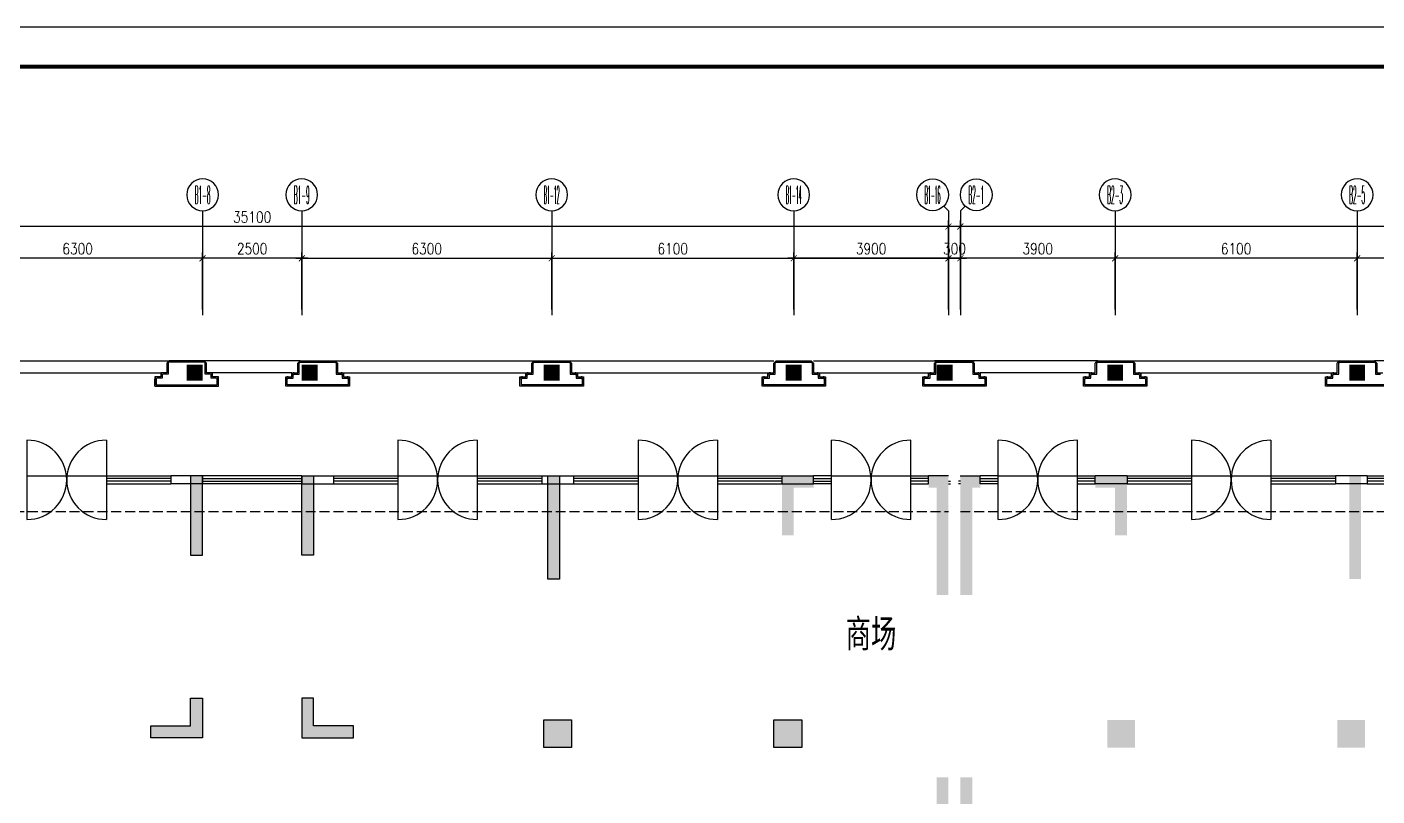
# Model space of a CAD drawing. Extents: x 3476 to 122276, y -94307 to -10307.
# Drawn here: x 40273 to 74298, y -29693 to -10307 of the extents above; entities that cross this region are included whole.
import ezdxf
from ezdxf.enums import TextEntityAlignment as Align

# ---------------------------------------------------------------- set-up
doc = ezdxf.new("R2010")
doc.units = 0
doc.header["$LTSCALE"] = 1000
doc.header["$MEASUREMENT"] = 0
doc.linetypes.add('DASH', pattern=[0.35, 0.25, -0.1])
doc.layers.get('0').update_dxf_attribs({"linetype": 'CONTINUOUS'})
doc.layers.get('DEFPOINTS').update_dxf_attribs({"linetype": 'CONTINUOUS'})
for name, color, linetype in [('AXIS', 7, 'CONTINUOUS'), ('AXIS_TEXT', 7, 'CONTINUOUS'), ('COLUMN', 252, 'CONTINUOUS'), ('FRAME', 7, 'CONTINUOUS'), ('KT', 7, 'CONTINUOUS'), ('STAIR', 7, 'CONTINUOUS'), ('WALL', 7, 'CONTINUOUS'), ('WINDOW', 7, 'CONTINUOUS'), ('文字', 7, 'CONTINUOUS'), ('柱', 252, 'CONTINUOUS')]:
    doc.layers.add(name, color=color, linetype=linetype)
doc.styles.add('COMPLEX', font='COMPLEX.shx', dxfattribs={"width": 0.8})
doc.styles.add('DIM_FONT', font='romanc.shx', dxfattribs={"width": 0.8})
doc.styles.add('HZTXT', font='txt.shx', dxfattribs={"width": 0.5, "bigfont": 'hztxt.shx'})
doc.dimstyles.new('S100', dxfattribs={"dimtxt": 280, "dimasz": 150, "dimexe": 150, "dimexo": 150, "dimgap": 100, "dimtad": 1, "dimdec": 0, "dimzin": 0, "dimdsep": 46, "dimtxsty": 'DIM_FONT', "dimblk": '_DIMX', "dimblk1": 'ARCHTICK', "dimblk2": 'ARCHTICK', "dimsah": 1, "dimcen": 0.09, "dimdle": 150, "dimclrt": 7, "dimadec": 0, "dimazin": 0, "dimtfac": 1, "dimtdec": 0, "dimtix": 1, "dimtmove": 2, "dimatfit": 3, "dimldrblk": 'ARCHTICK', "dimfxl": 0, "dimtolj": 1, "dimtzin": 0, "dimarcsym": 0})

# ---------------------------------------------------------------- blocks, each defined once
blk = doc.blocks.new('_FZH')
blk.add_solid([(-0.5, -0.5), (0.5, -0.5), (-0.5, 0.5), (0.5, 0.5)])
blk = doc.blocks.new('_AXISO')
blk.add_circle((0, 0), 0.5)
at = {"layer": 'AXIS_TEXT', "style": 'COMPLEX', "width": 1.041667}
blk.add_attdef('A', text='', height=0.56, dxfattribs=at).set_placement((-0.25, -0.28), (0.25, -0.28), align=Align.FIT)
blk = doc.blocks.new('_ARCHTICK')
at = {"color": 0, "linetype": 'ByBlock', "const_width": 0.15}
blk.add_lwpolyline([(-0.5, -0.5), (0.5, 0.5)], dxfattribs=at)
blk = doc.blocks.new('*D769')
at = {"color": 0, "linetype": 'ByBlock'}
for p, q in [((28398, -16782), (28398, -14544)), ((63498, -16782), (63498, -14544)), ((63648, -14694), (28248, -14694))]:
    blk.add_line(p, q, dxfattribs=at)
at = {"layer": 'DEFPOINTS', "color": 0, "linetype": 'ByBlock'}
for p in [(28398, -14694), (28398, -16932), (63498, -16932)]:
    blk.add_point(p, dxfattribs=at)
at = {"color": 0, "linetype": 'ByBlock', "xscale": 150, "yscale": 150, "zscale": 150, "rotation": 180}
blk.add_blockref('_ARCHTICK', (28398, -14694), dxfattribs=at)
at = {"color": 0, "linetype": 'ByBlock', "xscale": 150, "yscale": 150, "zscale": 150}
blk.add_blockref('_ARCHTICK', (63498, -14694), dxfattribs=at)
at = {"color": 7, "linetype": 'ByBlock', "insert": (45948, -14454), "char_height": 280, "attachment_point": 5, "style": 'DIM_FONT'}
blk.add_mtext('\\A1;35100', dxfattribs=at)
blk = doc.blocks.new('_DIMX')
blk.add_line((-150, 0), (150, 0))
at = {"const_width": 50}
blk.add_lwpolyline([(-70, -70), (70, 70)], dxfattribs=at)
blk = doc.blocks.new('*D776')
at = {"color": 0, "linetype": 'ByBlock'}
for p, q in [((47348, -15494), (44548, -15494)), ((44698, -16782), (44698, -15344)), ((47198, -16782), (47198, -15344))]:
    blk.add_line(p, q, dxfattribs=at)
at = {"layer": 'DEFPOINTS', "color": 0, "linetype": 'ByBlock'}
for p in [(44698, -15494), (44698, -16932), (47198, -16932)]:
    blk.add_point(p, dxfattribs=at)
at = {"color": 0, "linetype": 'ByBlock', "xscale": 150, "yscale": 150, "zscale": 150, "rotation": 180}
blk.add_blockref('_ARCHTICK', (44698, -15494), dxfattribs=at)
at = {"color": 0, "linetype": 'ByBlock', "xscale": 150, "yscale": 150, "zscale": 150}
blk.add_blockref('_ARCHTICK', (47198, -15494), dxfattribs=at)
at = {"color": 7, "linetype": 'ByBlock', "insert": (45948, -15254), "char_height": 280, "attachment_point": 5, "style": 'DIM_FONT'}
blk.add_mtext('\\A1;2500', dxfattribs=at)
blk = doc.blocks.new('*D777')
at = {"color": 0, "linetype": 'ByBlock'}
for p, q in [((63648, -15494), (59448, -15494)), ((59598, -16782), (59598, -15344)), ((63498, -16782), (63498, -15344))]:
    blk.add_line(p, q, dxfattribs=at)
at = {"layer": 'DEFPOINTS', "color": 0, "linetype": 'ByBlock'}
for p in [(59598, -15494), (59598, -16932), (63498, -16932)]:
    blk.add_point(p, dxfattribs=at)
at = {"color": 0, "linetype": 'ByBlock', "xscale": 150, "yscale": 150, "zscale": 150}
for p, rotation in [((59598, -15494), 180.0000000000052), ((63498, -15494), 5.115907697472721e-12)]:
    blk.add_blockref('_ARCHTICK', p, dxfattribs=dict(at, rotation=rotation))
at = {"color": 7, "linetype": 'ByBlock', "insert": (61548, -15254), "char_height": 280, "attachment_point": 5, "style": 'DIM_FONT'}
blk.add_mtext('\\A1;3900', dxfattribs=at)
blk = doc.blocks.new('*D778')
at = {"color": 0, "linetype": 'ByBlock'}
for p, q in [((59448, -15494), (63648, -15494)), ((59598, -16782), (59598, -15344)), ((63498, -16782), (63498, -15344))]:
    blk.add_line(p, q, dxfattribs=at)
at = {"layer": 'DEFPOINTS', "color": 0, "linetype": 'ByBlock'}
for p in [(63498, -15494), (59598, -16932), (63498, -16932)]:
    blk.add_point(p, dxfattribs=at)
at = {"color": 0, "linetype": 'ByBlock', "xscale": 150, "yscale": 150, "zscale": 150, "rotation": 180}
blk.add_blockref('_ARCHTICK', (59598, -15494), dxfattribs=at)
at = {"color": 0, "linetype": 'ByBlock', "xscale": 150, "yscale": 150, "zscale": 150}
blk.add_blockref('_ARCHTICK', (63498, -15494), dxfattribs=at)
at = {"color": 7, "linetype": 'ByBlock', "insert": (61548, -15254), "char_height": 280, "attachment_point": 5, "style": 'DIM_FONT'}
blk.add_mtext('\\A1;3900', dxfattribs=at)
blk = doc.blocks.new('*D779')
at = {"color": 0, "linetype": 'ByBlock'}
for p, q in [((47048, -15494), (53648, -15494)), ((47198, -16782), (47198, -15344)), ((53498, -16782), (53498, -15344))]:
    blk.add_line(p, q, dxfattribs=at)
at = {"layer": 'DEFPOINTS', "color": 0, "linetype": 'ByBlock'}
for p in [(53498, -15494), (47198, -16932), (53498, -16932)]:
    blk.add_point(p, dxfattribs=at)
at = {"color": 0, "linetype": 'ByBlock', "xscale": 150, "yscale": 150, "zscale": 150, "rotation": 180}
blk.add_blockref('_ARCHTICK', (47198, -15494), dxfattribs=at)
at = {"color": 0, "linetype": 'ByBlock', "xscale": 150, "yscale": 150, "zscale": 150}
blk.add_blockref('_ARCHTICK', (53498, -15494), dxfattribs=at)
at = {"color": 7, "linetype": 'ByBlock', "insert": (50348, -15254), "char_height": 280, "attachment_point": 5, "style": 'DIM_FONT'}
blk.add_mtext('\\A1;6300', dxfattribs=at)
blk = doc.blocks.new('*D785')
at = {"color": 0, "linetype": 'ByBlock'}
for p, q in [((53348, -15494), (59748, -15494)), ((53498, -16782), (53498, -15344)), ((59598, -16782), (59598, -15344))]:
    blk.add_line(p, q, dxfattribs=at)
at = {"layer": 'DEFPOINTS', "color": 0, "linetype": 'ByBlock'}
for p in [(59598, -15494), (53498, -16932), (59598, -16932)]:
    blk.add_point(p, dxfattribs=at)
at = {"color": 0, "linetype": 'ByBlock', "xscale": 150, "yscale": 150, "zscale": 150, "rotation": 180}
blk.add_blockref('_ARCHTICK', (53498, -15494), dxfattribs=at)
at = {"color": 0, "linetype": 'ByBlock', "xscale": 150, "yscale": 150, "zscale": 150}
blk.add_blockref('_ARCHTICK', (59598, -15494), dxfattribs=at)
at = {"color": 7, "linetype": 'ByBlock', "insert": (56548, -15254), "char_height": 280, "attachment_point": 5, "style": 'DIM_FONT'}
blk.add_mtext('\\A1;6100', dxfattribs=at)
blk = doc.blocks.new('*D786')
at = {"color": 0, "linetype": 'ByBlock'}
for p, q in [((44848, -15494), (38248, -15494)), ((38398, -16782), (38398, -15344)), ((44698, -16782), (44698, -15344))]:
    blk.add_line(p, q, dxfattribs=at)
at = {"layer": 'DEFPOINTS', "color": 0, "linetype": 'ByBlock'}
for p in [(38398, -15494), (38398, -16932), (44698, -16932)]:
    blk.add_point(p, dxfattribs=at)
at = {"color": 0, "linetype": 'ByBlock', "xscale": 150, "yscale": 150, "zscale": 150, "rotation": 180}
blk.add_blockref('_ARCHTICK', (38398, -15494), dxfattribs=at)
at = {"color": 0, "linetype": 'ByBlock', "xscale": 150, "yscale": 150, "zscale": 150}
blk.add_blockref('_ARCHTICK', (44698, -15494), dxfattribs=at)
at = {"color": 7, "linetype": 'ByBlock', "insert": (41548, -15254), "char_height": 280, "attachment_point": 5, "style": 'DIM_FONT'}
blk.add_mtext('\\A1;6300', dxfattribs=at)
blk = doc.blocks.new('*D788')
at = {"color": 0, "linetype": 'ByBlock'}
for p, q in [((63798, -16782), (63798, -14544)), ((101598, -16782), (101598, -14544)), ((101748, -14694), (63648, -14694))]:
    blk.add_line(p, q, dxfattribs=at)
at = {"layer": 'DEFPOINTS', "color": 0, "linetype": 'ByBlock'}
for p in [(63798, -14694), (63798, -16932), (101598, -16932)]:
    blk.add_point(p, dxfattribs=at)
at = {"color": 0, "linetype": 'ByBlock', "xscale": 150, "yscale": 150, "zscale": 150, "rotation": 180}
blk.add_blockref('_ARCHTICK', (63798, -14694), dxfattribs=at)
at = {"color": 0, "linetype": 'ByBlock', "xscale": 150, "yscale": 150, "zscale": 150}
blk.add_blockref('_ARCHTICK', (101598, -14694), dxfattribs=at)
at = {"color": 7, "linetype": 'ByBlock', "insert": (82698, -14454), "char_height": 280, "attachment_point": 5, "style": 'DIM_FONT'}
blk.add_mtext('\\A1;37800', dxfattribs=at)
blk = doc.blocks.new('*D789')
at = {"color": 0, "linetype": 'ByBlock'}
for p, q in [((73948, -15494), (67548, -15494)), ((67698, -16782), (67698, -15344)), ((73798, -16782), (73798, -15344))]:
    blk.add_line(p, q, dxfattribs=at)
at = {"layer": 'DEFPOINTS', "color": 0, "linetype": 'ByBlock'}
for p in [(67698, -15494), (67698, -16932), (73798, -16932)]:
    blk.add_point(p, dxfattribs=at)
at = {"color": 0, "linetype": 'ByBlock', "xscale": 150, "yscale": 150, "zscale": 150, "rotation": 180}
blk.add_blockref('_ARCHTICK', (67698, -15494), dxfattribs=at)
at = {"color": 0, "linetype": 'ByBlock', "xscale": 150, "yscale": 150, "zscale": 150}
blk.add_blockref('_ARCHTICK', (73798, -15494), dxfattribs=at)
at = {"color": 7, "linetype": 'ByBlock', "insert": (70748, -15254), "char_height": 280, "attachment_point": 5, "style": 'DIM_FONT'}
blk.add_mtext('\\A1;6100', dxfattribs=at)
blk = doc.blocks.new('*D790')
at = {"color": 0, "linetype": 'ByBlock'}
for p, q in [((67848, -15494), (63648, -15494)), ((63798, -16782), (63798, -15344)), ((67698, -16782), (67698, -15344))]:
    blk.add_line(p, q, dxfattribs=at)
at = {"layer": 'DEFPOINTS', "color": 0, "linetype": 'ByBlock'}
for p in [(63798, -15494), (63798, -16932), (67698, -16932)]:
    blk.add_point(p, dxfattribs=at)
at = {"color": 0, "linetype": 'ByBlock', "xscale": 150, "yscale": 150, "zscale": 150, "rotation": 180}
blk.add_blockref('_ARCHTICK', (63798, -15494), dxfattribs=at)
at = {"color": 0, "linetype": 'ByBlock', "xscale": 150, "yscale": 150, "zscale": 150}
blk.add_blockref('_ARCHTICK', (67698, -15494), dxfattribs=at)
at = {"color": 7, "linetype": 'ByBlock', "insert": (65748, -15254), "char_height": 280, "attachment_point": 5, "style": 'DIM_FONT'}
blk.add_mtext('\\A1;3900', dxfattribs=at)
blk = doc.blocks.new('*D796')
at = {"color": 0, "linetype": 'ByBlock'}
for p, q in [((80248, -15494), (73648, -15494)), ((73798, -16782), (73798, -15344)), ((80098, -16782), (80098, -15344))]:
    blk.add_line(p, q, dxfattribs=at)
at = {"layer": 'DEFPOINTS', "color": 0, "linetype": 'ByBlock'}
for p in [(73798, -15494), (73798, -16932), (80098, -16932)]:
    blk.add_point(p, dxfattribs=at)
at = {"color": 0, "linetype": 'ByBlock', "xscale": 150, "yscale": 150, "zscale": 150, "rotation": 180}
blk.add_blockref('_ARCHTICK', (73798, -15494), dxfattribs=at)
at = {"color": 0, "linetype": 'ByBlock', "xscale": 150, "yscale": 150, "zscale": 150}
blk.add_blockref('_ARCHTICK', (80098, -15494), dxfattribs=at)
at = {"color": 7, "linetype": 'ByBlock', "insert": (76948, -15254), "char_height": 280, "attachment_point": 5, "style": 'DIM_FONT'}
blk.add_mtext('\\A1;6300', dxfattribs=at)
blk = doc.blocks.new('_AXISO2')
blk.add_line((0.354, 0.146), (0.5, 0))
blk.add_circle((0, 0.5), 0.5)
at = {"layer": 'AXIS_TEXT', "style": 'COMPLEX', "width": 1.041667}
blk.add_attdef('A', text='', height=0.56, dxfattribs=at).set_placement((-0.25, 0.22), (0.25, 0.22), align=Align.FIT)
blk = doc.blocks.new('_AXISO1')
blk.add_line((0.354, -0.146), (0.5, 0))
blk.add_circle((0, -0.5), 0.5)
at = {"layer": 'AXIS_TEXT', "style": 'COMPLEX', "width": 1.041667}
blk.add_attdef('A', text='', height=0.56, dxfattribs=at).set_placement((-0.25, -0.78), (0.25, -0.78), align=Align.FIT)
blk = doc.blocks.new('*D890')
at = {"color": 0, "linetype": 'ByBlock'}
for p, q in [((63498, -15494), (63348, -15494)), ((63498, -16782), (63498, -15344)), ((63498, -15494), (63798, -15494)), ((63798, -16782), (63798, -15344)), ((63798, -15494), (63948, -15494))]:
    blk.add_line(p, q, dxfattribs=at)
at = {"layer": 'DEFPOINTS', "color": 0, "linetype": 'ByBlock'}
for p in [(63798, -15494), (63498, -16932), (63798, -16932)]:
    blk.add_point(p, dxfattribs=at)
at = {"color": 0, "linetype": 'ByBlock', "xscale": 150, "yscale": 150, "zscale": 150}
blk.add_blockref('_ARCHTICK', (63498, -15494), dxfattribs=at)
at = {"color": 0, "linetype": 'ByBlock', "xscale": 150, "yscale": 150, "zscale": 150, "rotation": 180}
blk.add_blockref('_ARCHTICK', (63798, -15494), dxfattribs=at)
at = {"color": 7, "linetype": 'ByBlock', "insert": (63648, -15254), "char_height": 280, "attachment_point": 5, "style": 'DIM_FONT'}
blk.add_mtext('\\A1;300', dxfattribs=at)
blk = doc.blocks.new('M_B0OPK')
for p, q in [((-0.5, 0.5), (0.5, 0.5)), ((0.5, 0.167), (-0.5, 0.167)), ((0.5, -0.167), (-0.5, -0.167)), ((-0.5, -0.5), (0.5, -0.5))]:
    blk.add_line(p, q)

msp = doc.modelspace()

# ---------------------------------------------------------------- hatches: boundary and pattern name
at = {"layer": '柱'}
h = msp.add_hatch(color=252, dxfattribs=at)
h.paths.add_polyline_path([(44398.2, -27222.8), (44698.2, -27222.8), (44698.2, -28222.8), (43398.2, -28222.8), (43398.2, -27922.8), (44398.2, -27922.8)])
h.paths.add_polyline_path([(28898.2, -21622.8), (28398.2, -21622.8), (28398.2, -24622.8), (28698.2, -24622.8), (28698.2, -21922.8), (28898.2, -21922.8)])
h.paths.add_polyline_path([(28398.2, -29222.8), (28698.2, -29222.8), (28698.2, -30722.8), (28898.2, -30722.8), (28898.2, -31022.8), (28398.2, -31022.8)])
h.paths.add_polyline_path([(34998.2, -34222.8), (35498.2, -34222.8), (35498.2, -36212.8), (35198.2, -36212.8), (35198.2, -34522.8), (34998.2, -34522.8)])
h.paths.add_polyline_path([(30998.2, -38922.8), (31298.2, -38922.8), (31298.2, -40622.8), (31648.2, -40622.8), (31648.2, -40922.8), (30998.2, -40922.8)])
h.paths.add_polyline_path([(31498.2, -35422.9), (30998.2, -35422.9), (30998.2, -37022.9), (31298.2, -37022.9), (31298.2, -35722.9), (31498.2, -35722.9)])
h.paths.add_polyline_path([(34198.2, -40622.8), (34198.2, -40922.8), (35598.2, -40922.8), (35598.2, -40622.8), (34998.2, -40622.8), (34998.2, -39922.8), (34698.2, -39922.8), (34698.2, -40622.8)])
h.paths.add_polyline_path([(40098.2, -39822.8), (40398.2, -39822.8), (40398.2, -41422.8), (40098.2, -41422.8)])
h.paths.add_polyline_path([(32098.2, -28472.8), (32798.2, -28472.8), (32798.2, -27772.8), (32098.2, -27772.8)])
h.paths.add_polyline_path([(32098.2, -31272.8), (32798.2, -31272.8), (32798.2, -30572.8), (32098.2, -30572.8)])
h.paths.add_polyline_path([(31798.2, -21622.8), (32598.2, -21622.8), (32598.2, -22922.8), (32598.2, -23122.8), (32298.2, -23122.8), (32298.2, -21922.8), (31798.2, -21922.8)])
h.paths.add_polyline_path([(40398.2, -34222.9), (40398.2, -34522.9), (38398.2, -34522.9), (38398.2, -34222.9)])
h.paths.add_polyline_path([(37898.2, -31272.8), (38598.2, -31272.8), (38598.2, -30572.8), (37898.2, -30572.8)])
h.paths.add_polyline_path([(37898.2, -28472.8), (38598.2, -28472.8), (38598.2, -27772.8), (37898.2, -27772.8)])
h.paths.add_polyline_path([(43498.2, -32622.8), (43498.2, -32322.8), (42698.2, -32322.8), (42698.2, -34922.8), (43598.2, -34922.8), (43598.2, -34622.8), (42998.2, -34622.8), (42998.2, -32622.8)])
h.paths.add_polyline_path([(42998.2, -32622.8), (42998.2, -34622.8)], flags=16)
h.paths.add_polyline_path([(38198.2, -24222.8), (38498.2, -24222.8), (38498.2, -21622.8), (38198.2, -21622.8)])
h.paths.add_polyline_path([(60098.2, -21622.8), (59298.2, -21622.8), (59298.2, -22922.8), (59298.2, -23122.8), (59598.2, -23122.8), (59598.2, -21922.8), (60098.2, -21922.8)])
h.paths.add_polyline_path([(59798.2, -28472.8), (59098.2, -28472.8), (59098.2, -27772.8), (59798.2, -27772.8)])
h.paths.add_polyline_path([(59798.2, -31272.8), (59098.2, -31272.8), (59098.2, -30572.8), (59798.2, -30572.8)])
h.paths.add_polyline_path([(56898.2, -34222.8), (56398.2, -34222.8), (56398.2, -36212.8), (56698.2, -36212.8), (56698.2, -34522.8), (56898.2, -34522.8)])
h.paths.add_polyline_path([(51798.2, -39822.8), (51498.2, -39822.8), (51498.2, -41422.8), (51798.2, -41422.8)])
h.paths.add_polyline_path([(47498.2, -39422.8), (47198.2, -39422.8), (47198.2, -41422.8), (47498.2, -41422.8)])
h.paths.add_polyline_path([(44398.2, -39422.8), (44698.2, -39422.8), (44698.2, -41422.8), (44398.2, -41422.8)])
h.paths.add_polyline_path([(57698.2, -40622.8), (57698.2, -40922.8), (56298.2, -40922.8), (56298.2, -40622.8), (56898.2, -40622.8), (56898.2, -39922.8), (57198.2, -39922.8), (57198.2, -40622.8)])
h.paths.add_polyline_path([(51498.2, -34222.9), (51498.2, -34522.9), (53498.2, -34522.9), (53498.2, -34222.9)])
h.paths.add_polyline_path([(47498.2, -27222.8), (47198.2, -27222.8), (47198.2, -28222.8), (48498.2, -28222.8), (48498.2, -27922.8), (47498.2, -27922.8)])
h.paths.add_polyline_path([(44598.2, -32622.8), (44598.2, -32322.8), (45398.2, -32322.8), (45398.2, -34922.8), (44498.2, -34922.8), (44498.2, -34622.8), (45098.2, -34622.8), (45098.2, -32622.8)])
h.paths.add_polyline_path([(47298.2, -32622.8), (47298.2, -32322.8), (46498.2, -32322.8), (46498.2, -34922.8), (47398.2, -34922.8), (47398.2, -34622.8), (46798.2, -34622.8), (46798.2, -32622.8)])
h.paths.add_polyline_path([(48898.2, -32622.8), (48898.2, -34622.8)], flags=16)
h.paths.add_polyline_path([(48398.2, -32622.8), (48398.2, -32322.8), (49198.2, -32322.8), (49198.2, -34922.8), (48298.2, -34922.8), (48298.2, -34622.8), (48898.2, -34622.8), (48898.2, -32622.8)])
h.paths.add_polyline_path([(44398.2, -23622.8), (44698.2, -23622.8), (44698.2, -21622.8), (44398.2, -21622.8)])
h.paths.add_polyline_path([(47498.2, -23622.8), (47198.2, -23622.8), (47198.2, -21622.8), (47498.2, -21622.8)])
h.paths.add_polyline_path([(53998.2, -31272.8), (53298.2, -31272.8), (53298.2, -30572.8), (53998.2, -30572.8)])
h.paths.add_polyline_path([(53998.2, -28472.8), (53298.2, -28472.8), (53298.2, -27772.8), (53998.2, -27772.8)])
h.paths.add_polyline_path([(53698.2, -24222.8), (53398.2, -24222.8), (53398.2, -21622.8), (53698.2, -21622.8)])
h.paths.add_polyline_path([(60898.2, -38922.8), (60598.2, -38922.8), (60598.2, -40622.8), (60248.2, -40622.8), (60248.2, -40922.8), (60898.2, -40922.8)])
h.paths.add_polyline_path([(60398.2, -35422.9), (60898.2, -35422.9), (60898.2, -37022.9), (60598.2, -37022.9), (60598.2, -35722.9), (60398.2, -35722.9)])
h.paths.add_polyline_path([(62998.2, -21622.8), (63498.2, -21622.8), (63498.2, -24622.8), (63198.2, -24622.8), (63198.2, -21922.8), (62998.2, -21922.8)])
h.paths.add_polyline_path([(63498.2, -29222.8), (63198.2, -29222.8), (63198.2, -30722.8), (62998.2, -30722.8), (62998.2, -31022.8), (63498.2, -31022.8)])
edge = h.paths.add_edge_path()
edge.add_line((25932.4, -21622.8), (64529, -21622.8))
edge = h.paths.add_edge_path()
edge.add_line((63498.2, -43727.8), (63498.2, -17431.9))
h = msp.add_hatch(color=252, dxfattribs=at)
h.paths.add_polyline_path([(79798.2, -27222.8), (80098.2, -27222.8), (80098.2, -28222.8), (78798.2, -28222.8), (78798.2, -27922.8), (79798.2, -27922.8)])
h.paths.add_polyline_path([(64298.2, -21622.8), (63798.2, -21622.8), (63798.2, -24622.8), (64098.2, -24622.8), (64098.2, -21922.8), (64298.2, -21922.8)])
h.paths.add_polyline_path([(63798.2, -29222.8), (64098.2, -29222.8), (64098.2, -30722.8), (64298.2, -30722.8), (64298.2, -31022.8), (63798.2, -31022.8)])
h.paths.add_polyline_path([(70398.2, -34222.8), (70898.2, -34222.8), (70898.2, -36212.8), (70598.2, -36212.8), (70598.2, -34522.8), (70398.2, -34522.8)])
h.paths.add_polyline_path([(66398.2, -38922.8), (66698.2, -38922.8), (66698.2, -40622.8), (67048.2, -40622.8), (67048.2, -40922.8), (66398.2, -40922.8)])
h.paths.add_polyline_path([(66898.2, -35422.9), (66398.2, -35422.9), (66398.2, -37022.9), (66698.2, -37022.9), (66698.2, -35722.9), (66898.2, -35722.9)])
h.paths.add_polyline_path([(69598.2, -40622.8), (69598.2, -40922.8), (70998.2, -40922.8), (70998.2, -40622.8), (70398.2, -40622.8), (70398.2, -39922.8), (70098.2, -39922.8), (70098.2, -40622.8)])
h.paths.add_polyline_path([(75498.2, -39822.8), (75798.2, -39822.8), (75798.2, -41422.8), (75498.2, -41422.8)])
h.paths.add_polyline_path([(67498.2, -28472.8), (68198.2, -28472.8), (68198.2, -27772.8), (67498.2, -27772.8)])
h.paths.add_polyline_path([(67498.2, -31272.8), (68198.2, -31272.8), (68198.2, -30572.8), (67498.2, -30572.8)])
h.paths.add_polyline_path([(67198.2, -21622.8), (67998.2, -21622.8), (67998.2, -22922.8), (67998.2, -23122.8), (67698.2, -23122.8), (67698.2, -21922.8), (67198.2, -21922.8)])
h.paths.add_polyline_path([(75798.2, -34222.9), (75798.2, -34522.9), (73798.2, -34522.9), (73798.2, -34222.9)])
h.paths.add_polyline_path([(73298.2, -31272.8), (73998.2, -31272.8), (73998.2, -30572.8), (73298.2, -30572.8)])
h.paths.add_polyline_path([(73298.2, -28472.8), (73998.2, -28472.8), (73998.2, -27772.8), (73298.2, -27772.8)])
h.paths.add_polyline_path([(78898.2, -32622.8), (78898.2, -32322.8), (78098.2, -32322.8), (78098.2, -34922.8), (78998.2, -34922.8), (78998.2, -34622.8), (78398.2, -34622.8), (78398.2, -32622.8)])
h.paths.add_polyline_path([(78398.2, -32622.8), (78398.2, -34622.8)], flags=16)
h.paths.add_polyline_path([(73598.2, -24222.8), (73898.2, -24222.8), (73898.2, -21622.8), (73598.2, -21622.8)])
h.paths.add_polyline_path([(95498.2, -21622.8), (94698.2, -21622.8), (94698.2, -22922.8), (94698.2, -23122.8), (94998.2, -23122.8), (94998.2, -21922.8), (95498.2, -21922.8)])
h.paths.add_polyline_path([(95198.2, -28472.8), (94498.2, -28472.8), (94498.2, -27772.8), (95198.2, -27772.8)])
h.paths.add_polyline_path([(95198.2, -31272.8), (94498.2, -31272.8), (94498.2, -30572.8), (95198.2, -30572.8)])
h.paths.add_polyline_path([(92298.2, -34222.8), (91798.2, -34222.8), (91798.2, -36212.8), (92098.2, -36212.8), (92098.2, -34522.8), (92298.2, -34522.8)])
h.paths.add_polyline_path([(87198.2, -39822.8), (86898.2, -39822.8), (86898.2, -41422.8), (87198.2, -41422.8)])
h.paths.add_polyline_path([(82898.2, -39422.8), (82598.2, -39422.8), (82598.2, -41422.8), (82898.2, -41422.8)])
h.paths.add_polyline_path([(79798.2, -39422.8), (80098.2, -39422.8), (80098.2, -41422.8), (79798.2, -41422.8)])
h.paths.add_polyline_path([(93098.2, -40622.8), (93098.2, -40922.8), (91698.2, -40922.8), (91698.2, -40622.8), (92298.2, -40622.8), (92298.2, -39922.8), (92598.2, -39922.8), (92598.2, -40622.8)])
h.paths.add_polyline_path([(86898.2, -34222.9), (86898.2, -34522.9), (88898.2, -34522.9), (88898.2, -34222.9)])
h.paths.add_polyline_path([(82898.2, -27222.8), (82598.2, -27222.8), (82598.2, -28222.8), (83898.2, -28222.8), (83898.2, -27922.8), (82898.2, -27922.8)])
h.paths.add_polyline_path([(79998.2, -32622.8), (79998.2, -32322.8), (80798.2, -32322.8), (80798.2, -34922.8), (79898.2, -34922.8), (79898.2, -34622.8), (80498.2, -34622.8), (80498.2, -32622.8)])
h.paths.add_polyline_path([(82698.2, -32622.8), (82698.2, -32322.8), (81898.2, -32322.8), (81898.2, -34922.8), (82798.2, -34922.8), (82798.2, -34622.8), (82198.2, -34622.8), (82198.2, -32622.8)])
h.paths.add_polyline_path([(84298.2, -32622.8), (84298.2, -34622.8)], flags=16)
h.paths.add_polyline_path([(83798.2, -32622.8), (83798.2, -32322.8), (84598.2, -32322.8), (84598.2, -34922.8), (83698.2, -34922.8), (83698.2, -34622.8), (84298.2, -34622.8), (84298.2, -32622.8)])
h.paths.add_polyline_path([(79798.2, -23622.8), (80098.2, -23622.8), (80098.2, -21622.8), (79798.2, -21622.8)])
h.paths.add_polyline_path([(82898.2, -23622.8), (82598.2, -23622.8), (82598.2, -21622.8), (82898.2, -21622.8)])
h.paths.add_polyline_path([(89398.2, -31272.8), (88698.2, -31272.8), (88698.2, -30572.8), (89398.2, -30572.8)])
h.paths.add_polyline_path([(89398.2, -28472.8), (88698.2, -28472.8), (88698.2, -27772.8), (89398.2, -27772.8)])
h.paths.add_polyline_path([(89098.2, -24222.8), (88798.2, -24222.8), (88798.2, -21622.8), (89098.2, -21622.8)])
h.paths.add_polyline_path([(96298.2, -38922.8), (95998.2, -38922.8), (95998.2, -40622.8), (95648.2, -40622.8), (95648.2, -40922.8), (96298.2, -40922.8)])
h.paths.add_polyline_path([(95798.2, -35422.9), (96298.2, -35422.9), (96298.2, -37022.9), (95998.2, -37022.9), (95998.2, -35722.9), (95798.2, -35722.9)])
h.paths.add_polyline_path([(98398.2, -21622.8), (98898.2, -21622.8), (98898.2, -24622.8), (98598.2, -24622.8), (98598.2, -21922.8), (98398.2, -21922.8)])
h.paths.add_polyline_path([(98898.2, -29222.8), (98598.2, -29222.8), (98598.2, -30722.8), (98398.2, -30722.8), (98398.2, -31022.8), (98898.2, -31022.8)])
edge = h.paths.add_edge_path()
edge.add_line((61332.4, -21622.8), (99929, -21622.8))
edge = h.paths.add_edge_path()
edge.add_line((98898.2, -43727.8), (98898.2, -17431.9))

# ---------------------------------------------------------------- linework, layer by layer
for p, q in [((40273.2, -20723), (40273.2, -22723)), ((42273.2, -20723), (42273.2, -22723)), ((49623.2, -20723), (49623.2, -22723)), ((51623.2, -20723), (51623.2, -22723)), ((55673.2, -20723), (55673.2, -22723)), ((57673.2, -20723), (57673.2, -22723)), ((60548.2, -22723), (60548.2, -20723)), ((62548.2, -22723), (62548.2, -20723)), ((64748.2, -22723), (64748.2, -20723)), ((66748.2, -22723), (66748.2, -20723)), ((69623.2, -20723), (69623.2, -22723)), ((71623.2, -20723), (71623.2, -22723)), ((42273.2, -21622.8), (43898.2, -21622.8)), ((43898.2, -21689.6), (42273.2, -21689.6)), ((43898.2, -21756.5), (42273.2, -21756.5)), ((47198.2, -21622.8), (44698.2, -21622.8)), ((44698.2, -21689.6), (47198.2, -21689.6)), ((44698.2, -21756.5), (47198.2, -21756.5)), ((42273.2, -21823.3), (43898.2, -21823.3)), ((47198.2, -21823.3), (44698.2, -21823.3))]:
    msp.add_line(p, q)
for centre, start, end in [((40273.2, -21723), 270, 90), ((42273.2, -21723), 90, 270), ((49623.2, -21723), 270, 90), ((51623.2, -21723), 90, 270), ((55673.2, -21723), 270, 90), ((57673.2, -21723), 90, 270), ((60548.2, -21723), 270, 90), ((62548.2, -21723), 90, 270), ((64748.2, -21723), 270, 90), ((66748.2, -21723), 90, 270), ((69623.2, -21723), 270, 90), ((71623.2, -21723), 90, 270)]:
    msp.add_arc(centre, 1000, start, end)
at = {"layer": 'AXIS'}
for p, q in [((44698.2, -14937.5), (44698.2, -17575.5)), ((47198.2, -14937.5), (47198.2, -17575.5)), ((53498.2, -14937.5), (53498.2, -17575.5)), ((59598.2, -14937.5), (59598.2, -17575.5)), ((63498.2, -14937.5), (63498.2, -17575.5)), ((63798.2, -14937.5), (63798.2, -17575.5)), ((67698.2, -14937.5), (67698.2, -17575.5)), ((73798.2, -14937.5), (73798.2, -17575.5))]:
    msp.add_line(p, q, dxfattribs=at)
at = {"layer": 'FRAME', "color": 7, "linetype": 'ByBlock'}
msp.add_lwpolyline([(122275.8, -94307), (3475.8, -94307), (3475.8, -10307), (122275.8, -10307)], close=True, dxfattribs=at)
at = {"layer": 'FRAME', "color": 7, "linetype": 'ByBlock', "const_width": 100}
msp.add_lwpolyline([(121275.7, -11307.4), (5975.8, -11307.4), (5975.8, -93307.5), (121275.7, -93307.5)], close=True, dxfattribs=at)
at = {"layer": 'KT', "linetype": 'DASH'}
for p, q in [((28398.2, -22522.8), (63498.2, -22522.8)), ((63798.2, -22522.8), (94998.2, -22522.8))]:
    msp.add_line(p, q, dxfattribs=at)
at = {"layer": 'STAIR'}
for p, q in [((38848.2, -18722.8), (43857.2, -18722.8)), ((38998.2, -19022.8), (43647.2, -19022.8)), ((47159.3, -18722.8), (44737.2, -18722.8)), ((46949.3, -19022.8), (44948.2, -19022.8)), ((48039.3, -18722.8), (53058.2, -18722.8)), ((48199.7, -19022.8), (52848.2, -19022.8)), ((53938.2, -18722.8), (59098.2, -18722.8)), ((54148.2, -19022.8), (58948.2, -19022.8)), ((60098.2, -18722.8), (64149.7, -18722.8)), ((60248.2, -19022.8), (62999.7, -19022.8)), ((67258.2, -18722.8), (63149.7, -18722.8)), ((67048.8, -19022.8), (64299.7, -19022.8)), ((68138.2, -18722.8), (73358.2, -18722.8)), ((68348.2, -19022.8), (73148.2, -19022.8)), ((79273.2, -18722.8), (74238.2, -18722.8)), ((40273.2, -21622.8), (42273.2, -21622.8)), ((49623.2, -21622.8), (51623.2, -21622.8)), ((55673.2, -21622.8), (57673.2, -21622.8)), ((60548.2, -21622.8), (62548.2, -21622.8)), ((64748.2, -21622.8), (66748.2, -21622.8)), ((69623.2, -21622.8), (71623.2, -21622.8))]:
    msp.add_line(p, q, dxfattribs=at)
at = {"layer": 'WALL'}
for p, q in [((43647.2, -19022.8), (43664.7, -19040.4)), ((43797.2, -19022.8), (43647.2, -19022.8)), ((43647.2, -19022.8), (43647.2, -19122.8)), ((43797.2, -18782.8), (43857.2, -18722.8)), ((43797.2, -18782.8), (43797.2, -19022.8)), ((43832.2, -18782.1), (43832.2, -19057.8)), ((44737.2, -18722.8), (43857.2, -18722.8)), ((44737.2, -18757.8), (43857.2, -18757.8)), ((44737.2, -18722.8), (44797.2, -18782.8)), ((44762.2, -19057.8), (44762.2, -18782.8)), ((44797.2, -19022.8), (44797.2, -18782.8)), ((44947.2, -19022.8), (44797.2, -19022.8)), ((44947.2, -19022.8), (44929.6, -19040.4)), ((44947.2, -19122.8), (44947.2, -19022.8)), ((46949.3, -19022.8), (46966.9, -19040.4)), ((46949.3, -19122.8), (46949.3, -19022.8)), ((46949.3, -19022.8), (47099.3, -19022.8)), ((47159.3, -18722.8), (47099.3, -18782.8)), ((47099.3, -19022.8), (47099.3, -18782.8)), ((47134.3, -19057.8), (47134.3, -18782.8)), ((47159.3, -18722.8), (48039.3, -18722.8)), ((47159.3, -18757.8), (48039.3, -18757.8)), ((48099.3, -18782.8), (48039.3, -18722.8)), ((48064.3, -18782.1), (48064.3, -19057.8)), ((48099.3, -18782.8), (48099.3, -19022.8)), ((48099.3, -19022.8), (48249.3, -19022.8)), ((48249.3, -19022.8), (48231.7, -19040.4)), ((48249.3, -19022.8), (48249.3, -19122.8)), ((52848.2, -19022.8), (52865.8, -19040.4)), ((52848.2, -19122.8), (52848.2, -19022.8)), ((52848.2, -19022.8), (52998.2, -19022.8)), ((53058.2, -18722.8), (52998.2, -18782.8)), ((52998.2, -19022.8), (52998.2, -18782.8)), ((53033.2, -19057.8), (53033.2, -18782.8)), ((53058.2, -18722.8), (53938.2, -18722.8)), ((53058.2, -18757.8), (53938.2, -18757.8)), ((53998.2, -18782.8), (53938.2, -18722.8)), ((53963.2, -18782.1), (53963.2, -19057.8)), ((53998.2, -18782.8), (53998.2, -19022.8)), ((53998.2, -19022.8), (54148.2, -19022.8)), ((54148.2, -19022.8), (54130.6, -19040.4)), ((54148.2, -19022.8), (54148.2, -19122.8)), ((58948.2, -19022.8), (58965.8, -19040.4)), ((58948.2, -19122.8), (58948.2, -19022.8)), ((58948.2, -19022.8), (59098.2, -19022.8)), ((59158.2, -18722.8), (59098.2, -18782.8)), ((59098.2, -19022.8), (59098.2, -18782.8)), ((59133.2, -19057.8), (59133.2, -18782.8)), ((59158.2, -18722.8), (60038.2, -18722.8)), ((59158.2, -18757.8), (60038.2, -18757.8)), ((60098.2, -18782.8), (60038.2, -18722.8)), ((60063.2, -18782.1), (60063.2, -19057.8)), ((60098.2, -18782.8), (60098.2, -19022.8)), ((60098.2, -19022.8), (60248.2, -19022.8)), ((60248.2, -19022.8), (60230.6, -19040.4)), ((60248.2, -19022.8), (60248.2, -19122.8)), ((62998.2, -19022.8), (63015.8, -19040.4)), ((62998.2, -19122.8), (62998.2, -19022.8)), ((62998.2, -19022.8), (63148.2, -19022.8)), ((63208.2, -18722.8), (63148.2, -18782.8)), ((63148.2, -19022.8), (63148.2, -18782.8)), ((63183.2, -19057.8), (63183.2, -18782.8)), ((63208.2, -18722.8), (64088.2, -18722.8)), ((63208.2, -18757.8), (64088.2, -18757.8)), ((64148.2, -18782.8), (64088.2, -18722.8)), ((64113.2, -18782.1), (64113.2, -19057.8)), ((64148.2, -18782.8), (64148.2, -19022.8)), ((64148.2, -19022.8), (64298.2, -19022.8)), ((64298.2, -19022.8), (64280.6, -19040.4)), ((64298.2, -19022.8), (64298.2, -19122.8)), ((67048.2, -19022.8), (67065.8, -19040.4)), ((67048.2, -19122.8), (67048.2, -19022.8)), ((67048.2, -19022.8), (67198.2, -19022.8)), ((67258.2, -18722.8), (67198.2, -18782.8)), ((67198.2, -19022.8), (67198.2, -18782.8)), ((67233.2, -19057.8), (67233.2, -18782.8)), ((67258.2, -18722.8), (68138.2, -18722.8)), ((67258.2, -18757.8), (68138.2, -18757.8)), ((68198.2, -18782.8), (68138.2, -18722.8)), ((68163.2, -18782.1), (68163.2, -19057.8)), ((68198.2, -18782.8), (68198.2, -19022.8)), ((68198.2, -19022.8), (68348.2, -19022.8)), ((68348.2, -19022.8), (68330.6, -19040.4)), ((68348.2, -19022.8), (68348.2, -19122.8)), ((73148.2, -19022.8), (73165.8, -19040.4)), ((73148.2, -19122.8), (73148.2, -19022.8)), ((73148.2, -19022.8), (73298.2, -19022.8)), ((73358.2, -18722.8), (73298.2, -18782.8)), ((73298.2, -19022.8), (73298.2, -18782.8)), ((73333.2, -19057.8), (73333.2, -18782.8)), ((73358.2, -18722.8), (74238.2, -18722.8)), ((73358.2, -18757.8), (74238.2, -18757.8)), ((74298.2, -18782.8), (74238.2, -18722.8)), ((74263.2, -18782.1), (74263.2, -19057.8)), ((74298.2, -18782.8), (74298.2, -19022.8)), ((74298.2, -19022.8), (74448.2, -19022.8)), ((43497.2, -19122.8), (43514.7, -19140.4)), ((43647.2, -19122.8), (43497.2, -19122.8)), ((43497.2, -19122.8), (43497.2, -19362.8)), ((43497.2, -19362.8), (43497.2, -19182.8)), ((43497.2, -19362.8), (45097.2, -19362.8)), ((43532.2, -19182.8), (43532.2, -19327.8)), ((43532.2, -19327.8), (45062.2, -19327.8)), ((43682.2, -19157.8), (43557.2, -19157.8)), ((43682.2, -19082.8), (43682.2, -19157.8)), ((43832.2, -19057.8), (43707.2, -19057.8)), ((44887.2, -19057.8), (44762.2, -19057.8)), ((44912.2, -19157.8), (44912.2, -19082.8)), ((45037.2, -19157.8), (44912.2, -19157.8)), ((45097.2, -19122.8), (44947.2, -19122.8)), ((45062.2, -19327.8), (45062.2, -19182.8)), ((45097.2, -19122.8), (45079.6, -19140.4)), ((45097.2, -19362.8), (45097.2, -19122.8)), ((46799.3, -19122.8), (46816.9, -19140.4)), ((46799.3, -19362.8), (46799.3, -19122.8)), ((46799.3, -19122.8), (46949.3, -19122.8)), ((48399.3, -19362.8), (46799.3, -19362.8)), ((46834.3, -19327.8), (46834.3, -19182.8)), ((48364.3, -19327.8), (46834.3, -19327.8)), ((46859.3, -19157.8), (46984.3, -19157.8)), ((46984.3, -19157.8), (46984.3, -19082.8)), ((47009.3, -19057.8), (47134.3, -19057.8)), ((48064.3, -19057.8), (48189.3, -19057.8)), ((48214.3, -19082.8), (48214.3, -19157.8)), ((48214.3, -19157.8), (48339.3, -19157.8)), ((48249.3, -19122.8), (48399.3, -19122.8)), ((48364.3, -19182.8), (48364.3, -19327.8)), ((48399.3, -19122.8), (48381.7, -19140.4)), ((48399.3, -19122.8), (48399.3, -19362.8)), ((48399.3, -19362.8), (48399.3, -19182.8)), ((52698.2, -19122.8), (52715.8, -19140.4)), ((52698.2, -19362.8), (52698.2, -19122.8)), ((52698.2, -19122.8), (52848.2, -19122.8)), ((54298.2, -19362.8), (52698.2, -19362.8)), ((52733.2, -19327.8), (52733.2, -19182.8)), ((54263.2, -19327.8), (52733.2, -19327.8)), ((52758.2, -19157.8), (52883.2, -19157.8)), ((52883.2, -19157.8), (52883.2, -19082.8)), ((52908.2, -19057.8), (53033.2, -19057.8)), ((53963.2, -19057.8), (54088.2, -19057.8)), ((54113.2, -19082.8), (54113.2, -19157.8)), ((54113.2, -19157.8), (54238.2, -19157.8)), ((54148.2, -19122.8), (54298.2, -19122.8)), ((54263.2, -19182.8), (54263.2, -19327.8)), ((54298.2, -19122.8), (54280.6, -19140.4)), ((54298.2, -19122.8), (54298.2, -19362.8)), ((54298.2, -19362.8), (54298.2, -19182.8)), ((58798.2, -19122.8), (58815.8, -19140.4)), ((58798.2, -19362.8), (58798.2, -19122.8)), ((58798.2, -19122.8), (58948.2, -19122.8)), ((60398.2, -19362.8), (58798.2, -19362.8)), ((58833.2, -19327.8), (58833.2, -19182.8)), ((60363.2, -19327.8), (58833.2, -19327.8)), ((58858.2, -19157.8), (58983.2, -19157.8)), ((58983.2, -19157.8), (58983.2, -19082.8)), ((59008.2, -19057.8), (59133.2, -19057.8)), ((60063.2, -19057.8), (60188.2, -19057.8)), ((60213.2, -19082.8), (60213.2, -19157.8)), ((60213.2, -19157.8), (60338.2, -19157.8)), ((60248.2, -19122.8), (60398.2, -19122.8)), ((60363.2, -19182.8), (60363.2, -19327.8)), ((60398.2, -19122.8), (60380.6, -19140.4)), ((60398.2, -19122.8), (60398.2, -19362.8)), ((60398.2, -19362.8), (60398.2, -19182.8)), ((62848.2, -19122.8), (62865.8, -19140.4)), ((62848.2, -19362.8), (62848.2, -19122.8)), ((62848.2, -19122.8), (62998.2, -19122.8)), ((64448.2, -19362.8), (62848.2, -19362.8)), ((62883.2, -19327.8), (62883.2, -19182.8)), ((64413.2, -19327.8), (62883.2, -19327.8)), ((62908.2, -19157.8), (63033.2, -19157.8)), ((63033.2, -19157.8), (63033.2, -19082.8)), ((63058.2, -19057.8), (63183.2, -19057.8)), ((64113.2, -19057.8), (64238.2, -19057.8)), ((64263.2, -19082.8), (64263.2, -19157.8)), ((64263.2, -19157.8), (64388.2, -19157.8)), ((64298.2, -19122.8), (64448.2, -19122.8)), ((64413.2, -19182.8), (64413.2, -19327.8)), ((64448.2, -19122.8), (64430.6, -19140.4)), ((64448.2, -19122.8), (64448.2, -19362.8)), ((64448.2, -19362.8), (64448.2, -19182.8)), ((66898.2, -19122.8), (66915.8, -19140.4)), ((66898.2, -19362.8), (66898.2, -19122.8)), ((66898.2, -19122.8), (67048.2, -19122.8)), ((68498.2, -19362.8), (66898.2, -19362.8)), ((66933.2, -19327.8), (66933.2, -19182.8)), ((68463.2, -19327.8), (66933.2, -19327.8)), ((66958.2, -19157.8), (67083.2, -19157.8)), ((67083.2, -19157.8), (67083.2, -19082.8)), ((67108.2, -19057.8), (67233.2, -19057.8)), ((68163.2, -19057.8), (68288.2, -19057.8)), ((68313.2, -19082.8), (68313.2, -19157.8)), ((68313.2, -19157.8), (68438.2, -19157.8)), ((68348.2, -19122.8), (68498.2, -19122.8)), ((68463.2, -19182.8), (68463.2, -19327.8)), ((68498.2, -19122.8), (68480.6, -19140.4)), ((68498.2, -19122.8), (68498.2, -19362.8)), ((68498.2, -19362.8), (68498.2, -19182.8)), ((72998.2, -19122.8), (73015.8, -19140.4)), ((72998.2, -19362.8), (72998.2, -19122.8)), ((72998.2, -19122.8), (73148.2, -19122.8)), ((74598.2, -19362.8), (72998.2, -19362.8)), ((73033.2, -19327.8), (73033.2, -19182.8)), ((74563.2, -19327.8), (73033.2, -19327.8)), ((73058.2, -19157.8), (73183.2, -19157.8)), ((73183.2, -19157.8), (73183.2, -19082.8)), ((73208.2, -19057.8), (73333.2, -19057.8)), ((74263.2, -19057.8), (74388.2, -19057.8)), ((42273.2, -21622.8), (42273.2, -21823.3)), ((42273.2, -21622.8), (42273.2, -21823.3)), ((44698.2, -21622.8), (43898.2, -21622.8)), ((43898.2, -21622.8), (43898.2, -21823.3)), ((44698.2, -21622.8), (44698.2, -21823.3)), ((47198.2, -21622.8), (47998.2, -21622.8)), ((47198.2, -21622.8), (47198.2, -21823.3)), ((47998.2, -21622.8), (47998.2, -21823.3)), ((49623.2, -21622.8), (49623.2, -21823.3)), ((49623.2, -21622.8), (49623.2, -21823.3)), ((51623.2, -21622.8), (51623.2, -21823.3)), ((51623.2, -21622.8), (51623.2, -21823.3)), ((53248.2, -21622.8), (54048.2, -21622.8)), ((53248.2, -21622.8), (53248.2, -21823.3)), ((54048.2, -21622.8), (54048.2, -21823.3)), ((55673.2, -21622.8), (55673.2, -21823.3)), ((55673.2, -21622.8), (55673.2, -21823.3)), ((57673.2, -21622.8), (57673.2, -21823.3)), ((57673.2, -21622.8), (57673.2, -21823.3)), ((59298.2, -21622.8), (60098.2, -21622.8)), ((59298.2, -21622.8), (59298.2, -21823.3)), ((60098.2, -21823.3), (60098.2, -21622.8)), ((60548.2, -21823.3), (60548.2, -21622.8)), ((60548.2, -21823.3), (60548.2, -21622.8)), ((62548.2, -21823.3), (62548.2, -21622.8)), ((62548.2, -21823.3), (62548.2, -21622.8)), ((63502.3, -21622.8), (62998.2, -21622.8)), ((62998.2, -21823.3), (62998.2, -21622.8)), ((63794.2, -21622.8), (64298.2, -21622.8)), ((64298.2, -21823.3), (64298.2, -21622.8)), ((64748.2, -21823.3), (64748.2, -21622.8)), ((64748.2, -21823.3), (64748.2, -21622.8)), ((66748.2, -21823.3), (66748.2, -21622.8)), ((66748.2, -21823.3), (66748.2, -21622.8)), ((67198.2, -21823.3), (67198.2, -21622.8)), ((67998.2, -21622.8), (67198.2, -21622.8)), ((67998.2, -21622.8), (67998.2, -21823.3)), ((69623.2, -21622.8), (69623.2, -21823.3)), ((69623.2, -21622.8), (69623.2, -21823.3)), ((71623.2, -21622.8), (71623.2, -21823.3)), ((71623.2, -21622.8), (71623.2, -21823.3)), ((73248.2, -21622.8), (73248.2, -21823.3)), ((74048.2, -21622.8), (73248.2, -21622.8)), ((74048.2, -21622.8), (74048.2, -21823.3)), ((44698.2, -21823.3), (43898.2, -21823.3)), ((47198.2, -21823.3), (47998.2, -21823.3)), ((53248.2, -21823.3), (54048.2, -21823.3)), ((59298.2, -21823.3), (60098.2, -21823.3)), ((67998.2, -21823.3), (67198.2, -21823.3)), ((74048.2, -21823.3), (73248.2, -21823.3))]:
    msp.add_line(p, q, dxfattribs=at)
for centre, radius, start, end in [((43707.2, -19082.8), 60, 90, 180), ((43857.2, -18782.8), 25, 90, 178.28208), ((44737.2, -18782.8), 25, 0, 90), ((44887.2, -19082.8), 60, 360, 90), ((47009.3, -19082.8), 60, 90, 180), ((47159.3, -18782.8), 25, 90, 180), ((48039.3, -18782.8), 25, 1.71792, 90), ((48189.3, -19082.8), 60, 0, 90), ((52908.2, -19082.8), 60, 90, 180), ((53058.2, -18782.8), 25, 90, 180), ((53938.2, -18782.8), 25, 1.71792, 90), ((54088.2, -19082.8), 60, 0, 90), ((59008.2, -19082.8), 60, 90, 180), ((59158.2, -18782.8), 25, 90, 180), ((60038.2, -18782.8), 25, 1.71792, 90), ((60188.2, -19082.8), 60, 0, 90), ((63058.2, -19082.8), 60, 90, 180), ((63208.2, -18782.8), 25, 90, 180), ((64088.2, -18782.8), 25, 1.71792, 90), ((64238.2, -19082.8), 60, 0, 90), ((67108.2, -19082.8), 60, 90, 180), ((67258.2, -18782.8), 25, 90, 180), ((68138.2, -18782.8), 25, 1.71792, 90), ((68288.2, -19082.8), 60, 0, 90), ((73208.2, -19082.8), 60, 90, 180), ((73358.2, -18782.8), 25, 90, 180), ((74238.2, -18782.8), 25, 1.71792, 90), ((43557.2, -19182.8), 60, 90, 180), ((43557.2, -19182.8), 25, 90, 180), ((43707.2, -19082.8), 25, 90, 180), ((44887.2, -19082.8), 25, 360, 90), ((45037.2, -19182.8), 60, 360, 90), ((45037.2, -19182.8), 25, 0, 90), ((46859.3, -19182.8), 60, 90, 180), ((46859.3, -19182.8), 25, 90, 180), ((47009.3, -19082.8), 25, 90, 180), ((48189.3, -19082.8), 25, 0, 90), ((48339.3, -19182.8), 60, 0, 90), ((48339.3, -19182.8), 25, 0, 90), ((52758.2, -19182.8), 60, 90, 180), ((52758.2, -19182.8), 25, 90, 180), ((52908.2, -19082.8), 25, 90, 180), ((54088.2, -19082.8), 25, 0, 90), ((54238.2, -19182.8), 60, 0, 90), ((54238.2, -19182.8), 25, 0, 90), ((58858.2, -19182.8), 60, 90, 180), ((58858.2, -19182.8), 25, 90, 180), ((59008.2, -19082.8), 25, 90, 180), ((60188.2, -19082.8), 25, 0, 90), ((60338.2, -19182.8), 60, 0, 90), ((60338.2, -19182.8), 25, 0, 90), ((62908.2, -19182.8), 60, 90, 180), ((62908.2, -19182.8), 25, 90, 180), ((63058.2, -19082.8), 25, 90, 180), ((64238.2, -19082.8), 25, 0, 90), ((64388.2, -19182.8), 60, 0, 90), ((64388.2, -19182.8), 25, 0, 90), ((66958.2, -19182.8), 60, 90, 180), ((66958.2, -19182.8), 25, 90, 180), ((67108.2, -19082.8), 25, 90, 180), ((68288.2, -19082.8), 25, 0, 90), ((68438.2, -19182.8), 60, 0, 90), ((68438.2, -19182.8), 25, 0, 90), ((73058.2, -19182.8), 60, 90, 180), ((73058.2, -19182.8), 25, 90, 180), ((73208.2, -19082.8), 25, 90, 180)]:
    msp.add_arc(centre, radius, start, end, dxfattribs=at)
at = {"layer": 'WINDOW'}
for p, q in [((63498.2, -21756.6), (63549.9, -21756.6)), ((63798.2, -21756.6), (63746.6, -21756.6)), ((63498.2, -21823.3), (63549.9, -21823.3)), ((63798.2, -21823.3), (63746.6, -21823.3))]:
    msp.add_line(p, q, dxfattribs=at)
at = {"layer": '柱'}
for points in [[(44398.2, -23622.8), (44698.2, -23622.8), (44698.2, -21622.8), (44398.2, -21622.8)], [(47498.2, -23622.8), (47198.2, -23622.8), (47198.2, -21622.8), (47498.2, -21622.8)], [(53698.2, -24222.8), (53398.2, -24222.8), (53398.2, -21622.8), (53698.2, -21622.8)], [(53998.2, -28472.8), (53298.2, -28472.8), (53298.2, -27772.8), (53998.2, -27772.8)], [(59798.2, -28472.8), (59098.2, -28472.8), (59098.2, -27772.8), (59798.2, -27772.8)]]:
    msp.add_lwpolyline(points, close=True, dxfattribs=at)
at = {"layer": '柱', "flags": 128}
msp.add_lwpolyline([(44398.2, -27222.8), (44698.2, -27222.8), (44698.2, -28222.8), (43398.2, -28222.8), (43398.2, -27922.8), (44398.2, -27922.8), (44398.2, -27222.8)], dxfattribs=at)
at = {"layer": '柱', "color": 252, "flags": 128}
msp.add_lwpolyline([(47498.2, -27222.8), (47198.2, -27222.8), (47198.2, -28222.8), (48498.2, -28222.8), (48498.2, -27922.8), (47498.2, -27922.8), (47498.2, -27222.8)], dxfattribs=at)

# ---------------------------------------------------------------- block references
at = {"layer": 'AXIS'}
ref = msp.add_blockref('_AXISO', (44698.2, -14537.5), dxfattribs=dict(at, xscale=-800, yscale=800, zscale=800, rotation=180))
ref.add_attrib('A', 'B1-8', dxfattribs={"layer": 'AXIS_TEXT', "height": 448, "style": 'COMPLEX', "width": 0.243506}).set_placement((44498.2, -14761.5), (44898.2, -14761.5), align=Align.FIT)
ref = msp.add_blockref('_AXISO', (47198.2, -14537.5), dxfattribs=dict(at, xscale=-800, yscale=800, zscale=800, rotation=180))
ref.add_attrib('A', 'B1-9', dxfattribs={"layer": 'AXIS_TEXT', "height": 448, "style": 'COMPLEX', "width": 0.243506}).set_placement((46998.2, -14761.5), (47398.2, -14761.5), align=Align.FIT)
ref = msp.add_blockref('_AXISO', (53498.2, -14537.5), dxfattribs=dict(at, xscale=-800, yscale=800, zscale=800, rotation=180))
ref.add_attrib('A', 'B1-12', dxfattribs={"layer": 'AXIS_TEXT', "height": 448, "style": 'COMPLEX', "width": 0.203804}).set_placement((53298.2, -14761.5), (53698.2, -14761.5), align=Align.FIT)
ref = msp.add_blockref('_AXISO', (59598.2, -14537.5), dxfattribs=dict(at, xscale=-800, yscale=800, zscale=800, rotation=180))
ref.add_attrib('A', 'B1-14', dxfattribs={"layer": 'AXIS_TEXT', "height": 448, "style": 'COMPLEX', "width": 0.199468}).set_placement((59398.2, -14761.5), (59798.2, -14761.5), align=Align.FIT)
ref = msp.add_blockref('_AXISO1', (63498.2, -14537.5), dxfattribs=dict(at, xscale=800, yscale=800, zscale=800, rotation=270))
ref.add_attrib('A', 'B1-16', dxfattribs={"layer": 'AXIS_TEXT', "height": 448, "style": 'COMPLEX', "width": 0.203804}).set_placement((62898.2, -14761.5), (63298.2, -14761.5), align=Align.FIT)
ref = msp.add_blockref('_AXISO2', (63798.2, -14537.5), dxfattribs=dict(at, xscale=800, yscale=800, zscale=800, rotation=270))
ref.add_attrib('A', 'B2-1', dxfattribs={"layer": 'AXIS_TEXT', "height": 448, "style": 'COMPLEX', "width": 0.243506}).set_placement((63998.2, -14761.5), (64398.2, -14761.5), align=Align.FIT)
ref = msp.add_blockref('_AXISO', (67698.2, -14537.5), dxfattribs=dict(at, xscale=-800, yscale=800, zscale=800, rotation=180))
ref.add_attrib('A', 'B2-3', dxfattribs={"layer": 'AXIS_TEXT', "height": 448, "style": 'COMPLEX', "width": 0.228659}).set_placement((67498.2, -14761.5), (67898.2, -14761.5), align=Align.FIT)
ref = msp.add_blockref('_AXISO', (73798.2, -14537.5), dxfattribs=dict(at, xscale=-800, yscale=800, zscale=800, rotation=180))
ref.add_attrib('A', 'B2-5', dxfattribs={"layer": 'AXIS_TEXT', "height": 448, "style": 'COMPLEX', "width": 0.228659}).set_placement((73598.2, -14761.5), (73998.2, -14761.5), align=Align.FIT)
at = {"layer": 'COLUMN', "xscale": 400, "yscale": 400, "zscale": 400}
for p in [(44498.2, -19022.8), (47398.2, -19022.8), (53498.2, -19022.8), (59598.2, -19022.8), (63399.4, -19022.8), (67698.2, -19022.8), (73798.2, -19022.8)]:
    msp.add_blockref('_FZH', p, dxfattribs=at)
at = {"layer": 'WINDOW', "rotation": 180}
for p, xscale, yscale, zscale in [((48810.7, -21723), -1625, 200.4193179844005, 1625), ((52435.7, -21723), -1625, 200.4193179859358, 1625), ((54860.7, -21723), -1625, 200.4193179844005, 1625), ((58485.7, -21723), -1625, 200.4193179859358, 1625), ((62773.2, -21723), -450, 200.4193179847498, 450), ((64523.2, -21723), 450, 200.4193179847498, 450), ((68810.7, -21723), -1625, 200.4193179844005, 1625), ((72435.7, -21723), -1625, 200.4193179859358, 1625), ((74860.7, -21723), -1625, 200.4193179844005, 1625)]:
    msp.add_blockref('M_B0OPK', p, dxfattribs=dict(at, xscale=xscale, yscale=yscale, zscale=zscale))
at = {"layer": 'WINDOW', "yscale": 200.419317985019, "zscale": 450}
for p, xscale in [((60323.2, -21723), -450), ((66973.2, -21723), 450)]:
    msp.add_blockref('M_B0OPK', p, dxfattribs=dict(at, xscale=xscale))

# ---------------------------------------------------------------- texts
at = {"layer": '文字', "style": 'HZTXT', "width": 0.8}
msp.add_text('商场', height=800, dxfattribs=at).set_placement((60905.5, -26026.1))

# ---------------------------------------------------------------- dimensions: what is measured, and where the dimension line sits
at = {"layer": 'AXIS'}
for p1, p2, distance, picture, middle in [((63498.2, -17575.5), (28398.2, -17575.5), -2237.9, '*D769', (45948.2, -14453.9)), ((101598.2, -17575.5), (63798.2, -17575.5), -2237.9, '*D788', (82698.2, -14453.9)), ((63498.2, -17575.5), (59598.2, -17575.5), -1437.9, '*D777', (61548.2, -15253.9))]:
    dim = msp.add_aligned_dim(p1=p1, p2=p2, distance=distance, dimstyle='S100', dxfattribs=at)
    dim.commit()
    dim.dimension.update_dxf_attribs({"geometry": picture, "text_midpoint": middle, "insert": (0, -643.6)})
for base, p1, p2, picture, middle in [((38398.2, -16137.5), (44698.2, -17575.5), (38398.2, -17575.5), '*D786', (41548.2, -15253.9)), ((44698.2, -16137.5), (47198.2, -17575.5), (44698.2, -17575.5), '*D776', (45948.2, -15253.9)), ((53498.2, -16137.5), (47198.2, -17575.5), (53498.2, -17575.5), '*D779', (50348.2, -15253.9)), ((59598.2, -16137.5), (53498.2, -17575.5), (59598.2, -17575.5), '*D785', (56548.2, -15253.9)), ((63498.2, -16137.5), (59598.2, -17575.5), (63498.2, -17575.5), '*D778', (61548.2, -15253.9)), ((63798.2, -16137.5), (67698.2, -17575.5), (63798.2, -17575.5), '*D790', (65748.2, -15253.9)), ((67698.2, -16137.5), (73798.2, -17575.5), (67698.2, -17575.5), '*D789', (70748.2, -15253.9)), ((73798.2, -16137.5), (80098.2, -17575.5), (73798.2, -17575.5), '*D796', (76948.2, -15253.9))]:
    dim = msp.add_linear_dim(base=base, p1=p1, p2=p2, angle=180, dimstyle='S100', dxfattribs=at)
    dim.commit()
    dim.dimension.update_dxf_attribs({"geometry": picture, "text_midpoint": middle, "insert": (0, -643.6)})
dim = msp.add_linear_dim(base=(63798.2, -16137.5), p1=(63498.2, -17575.5), p2=(63798.2, -17575.5), dimstyle='S100', dxfattribs=at)
dim.commit()
dim.dimension.update_dxf_attribs({"geometry": '*D890', "text_midpoint": (63648.2, -15253.9), "insert": (0, -643.6)})

doc.saveas('drawing.dxf')
